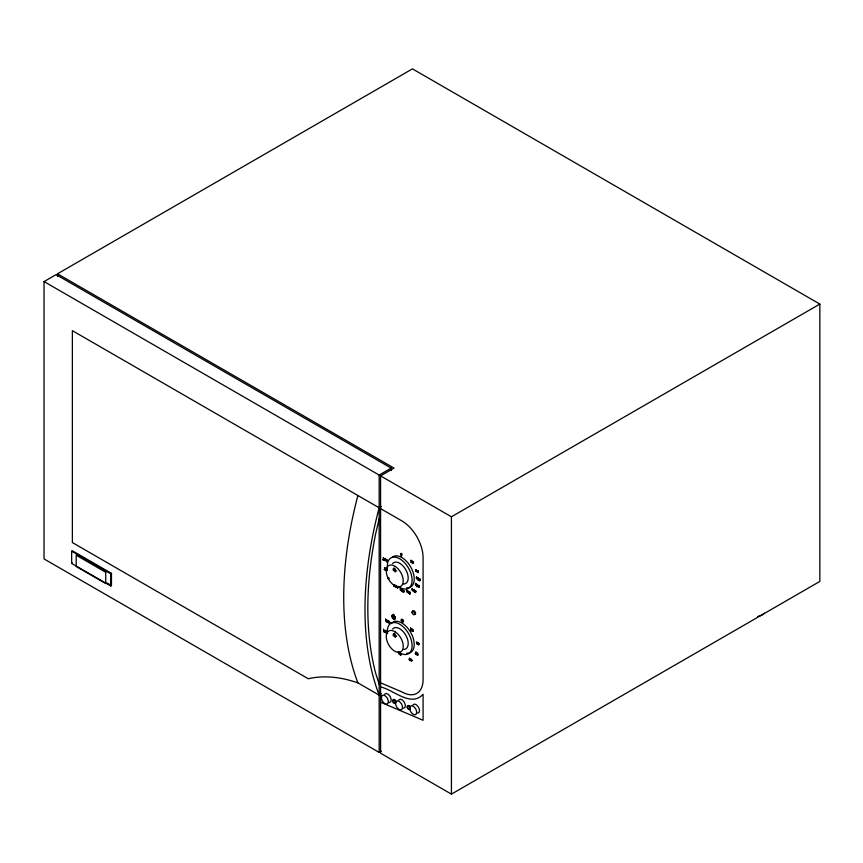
<?xml version="1.0" encoding="UTF-8"?>
<svg xmlns="http://www.w3.org/2000/svg" width="863" height="863" viewBox="0 0 863 863"><rect width="100%" height="100%" fill="white"/><g stroke="black" fill="none" stroke-linecap="round" stroke-linejoin="round"><path stroke-width="1.29" d="M395.351 585.492L395.912 586.991L396.095 585.535M396.937 586.398L397.487 587.908L397.67 586.441M394.564 584.747L393.474 585.826L394.823 586.603L393.819 585.75L394.779 584.618M379.159 518.771L375.739 533.399A334.413 193.075 -60 0 0 375.739 673.474L379.159 684.154M394.898 632.967L394.499 634.607L396.732 636.527M388.846 577.832C386.915 578.825 389.483 579.807 388.857 578.232M398.587 651.975C398.523 654.445 400.691 655.977 398.943 652.018M381.349 751.144L379.159 752.407L44.035 558.922L44.035 281.575L56.073 274.628L391.198 468.113L391.198 470.562M57.497 273.808L412.46 68.867L819.85 304.078L819.85 581.425L451.425 794.133L380.572 753.226L380.572 475.88L394.035 468.113L57.497 273.808L57.497 276.494M71.661 551.209L72.373 550.799L111.467 573.366L111.467 585.578L110.755 585.988L71.661 563.42L71.661 551.209L110.755 573.776L111.467 573.366M71.661 563.42L72.373 563.01M44.035 281.575L379.159 475.06L391.198 468.113M381.403 693.841L379.159 695.136L357.897 682.87A183.614 106.009 60 0 0 308.307 678.771L72.373 542.557L72.373 330.669L379.159 507.789L381.403 506.495M380.572 475.88L451.425 516.786L819.85 304.078M384.553 694.294L386.117 693.421L388.285 694.305L390.227 696.603L391.198 699.429L390.842 701.705L389.278 702.568M398.728 700.022L400.292 699.149L402.46 700.033L404.402 702.32L405.373 705.147L405.006 707.433L403.442 708.296M412.902 704.931L414.467 704.057L416.624 704.942L418.566 707.229L419.547 710.055L419.181 712.342L417.616 713.205M396.732 571.079L395.06 570.249L394.434 568.102M387.088 633.323L386.257 632.665L386.958 633.701M380.572 682.827L401.834 691.867A30.065 17.357 60 0 0 423.086 679.591L423.086 557.692A30.065 17.357 60 0 0 401.834 520.874L380.572 508.609M380.572 686.948C393.506 689.688 410.907 707.66 423.086 694.294L423.086 720.281L380.572 702.202M387.163 570.346C387.919 567.444 384.423 569.429 386.635 570.314L387.163 570.616M106.861 582.924L109.159 584.251M411.856 561.522L411.22 560.551L412.039 560.745L411.025 560.163C410.022 560.972 413.647 562.773 411.306 562.665C409.817 560.713 412.287 563.733 411.748 561.737M387.606 632.946C385.88 631.317 388.868 632.385 386.667 631.123L386.419 632.277L387.282 633.086M397.897 586.473L397.541 588.178L396.667 586.516M396.311 585.567L396.041 587.272L395.092 585.599M451.425 516.786L451.425 794.133M379.159 475.06L379.159 752.407M110.755 573.776L110.755 585.988M379.159 695.136A338.425 195.394 -60 0 1 379.159 507.789M357.897 682.87A338.425 195.394 -60 0 1 357.897 495.513M393.269 700.13A2.006 1.154 60 0 1 394.801 699.677A2.006 1.154 60 0 1 396.074 702.061A2.006 1.154 60 0 1 394.769 702.924M394.046 702.353A2.006 1.154 60 0 1 393.733 701.943M412.859 612.46A2.006 1.154 60 0 1 413.809 610.745A2.006 1.154 60 0 1 415.567 613.237A2.006 1.154 60 0 1 414.013 614.078M410.346 708.998A2.006 1.154 60 0 1 409.375 708.998M408.652 708.426A2.006 1.154 60 0 1 408.35 708.016M407.875 706.193A2.006 1.154 60 0 1 408.986 705.546A2.006 1.154 60 0 1 410.443 707.067M392.611 629.019A12.028 6.947 60 0 1 406.063 635.686A12.028 6.947 60 0 1 403.506 649.505M391.953 622.946A17.53 10.119 60 0 1 411.629 634.186A17.53 10.119 60 0 1 406.635 653.269M387.422 633.377A17.53 10.119 60 0 1 399.094 623.873A17.53 10.119 60 0 1 412.093 646.225A17.53 10.119 60 0 1 398.145 651.835M392.611 563.571A12.028 6.947 60 0 1 406.063 570.238A12.028 6.947 60 0 1 403.506 584.057M391.953 557.498A17.53 10.119 60 0 1 411.629 568.728A17.53 10.119 60 0 1 406.635 587.822M387.422 567.93A17.53 10.119 60 0 1 399.094 558.426A17.53 10.119 60 0 1 412.093 580.777A17.53 10.119 60 0 1 398.145 586.387M764.489 613.172A13.021 7.519 0 0 1 757.66 616.473M393.334 614.359C392.633 622.59 395.319 614.24 393.334 614.359M389.936 622.536C388.684 626.311 388.123 617.865 389.936 622.536M401.284 654.381C400.033 658.145 399.472 649.699 401.284 654.381M419.008 644.003C417.757 647.779 417.196 639.332 419.008 644.003M386.117 631.759C384.876 635.535 384.305 627.088 386.117 631.759M412.029 660.4C410.777 664.165 410.216 655.718 412.029 660.4M387.185 561.058C386.171 563.539 386.462 557.476 387.185 561.058M403.927 591.587C402.859 594.068 403.237 588.005 403.927 591.587M410.259 593.302C409.31 595.815 409.494 589.709 410.259 593.302M413.431 562.708C412.438 565.222 412.697 559.116 413.431 562.708M415.739 591.716C414.747 594.229 415.017 588.124 415.739 591.716M418.145 571.802C417.099 574.251 417.444 568.242 418.145 571.802M418.512 579.138C417.563 581.673 417.757 575.535 418.512 579.138M419.181 586.57C418.124 589.041 418.479 583 419.181 586.57M420.087 580.055C419.073 582.536 419.364 576.473 420.087 580.055M401.651 620.13C402.438 623.679 403.927 619.041 401.651 620.13M407.606 591.511C409.191 596.581 408.62 588.48 407.606 591.511M386.139 560.076C386.462 564.963 388.544 558.555 386.139 560.076M402.87 590.605C403.183 595.502 405.297 589.084 402.87 590.605M409.202 592.32C409.483 597.174 411.683 590.864 409.202 592.32M412.385 561.727C412.697 566.624 414.801 560.206 412.385 561.727M414.693 590.734C415.017 595.632 417.109 589.213 414.693 590.734M417.099 570.821C417.412 575.707 419.515 569.3 417.099 570.821M417.455 578.156C417.768 583.054 419.882 576.635 417.455 578.156M418.124 585.589C418.436 590.475 420.54 584.057 418.124 585.589M419.04 579.073C419.321 583.917 421.511 577.617 419.04 579.073M402.611 590.767C402.385 592.741 400.335 590.13 402.287 591.252A1.758 1.014 60 0 0 402.363 590.799C399.893 590.238 402.6 587.768 402.611 590.767M417.422 643.733C416.106 645.923 416.398 638.242 417.422 643.733M382.935 559.655C383.517 562.029 385.211 558.145 383.096 557.768C383.15 557.951 384.866 558.814 382.956 559.569M384.229 569.386C384.822 571.608 386.462 568.124 384.466 567.444C384.337 567.746 386.16 568.48 384.229 569.386M416.495 586.074C417.088 588.447 418.782 584.564 416.667 584.186C416.721 584.38 418.436 585.243 416.527 585.999M408.684 592.805L407.951 592.072L408.684 592.805M385.75 631.738C384.974 633.992 385.081 628.696 385.75 631.738M389.569 622.514C388.803 624.747 388.9 619.483 389.569 622.514M400.583 553.755C401.122 560.119 403.409 551.381 400.583 553.755M401.543 589.688L402.223 590.572L401.543 589.688M400.907 654.359C400.152 656.581 400.238 651.328 400.907 654.359M418.641 643.981C417.865 646.236 417.972 640.939 418.641 643.981M416.581 571.382L415.815 570.67L416.581 571.382M416.829 571.533C414.078 571.91 416.775 567.228 416.829 571.533M384.866 560.562C386.451 560.713 385.211 555.761 384.866 560.562M387.94 621.08C386.052 623.366 389.084 622.967 387.994 620.497C386.538 619.925 387.314 620.551 387.94 621.08M409.483 659.515L409.914 660.119L409.483 659.515M381.726 695.923L381.36 698.21L382.331 701.036L384.272 703.323L386.441 704.208L388.005 703.345L388.372 701.058L387.39 698.232L385.459 695.945L383.291 695.06L381.726 695.923M395.89 701.651L395.534 703.938L396.505 706.765L398.447 709.052L400.605 709.936L402.169 709.073L402.536 706.786L401.565 703.96L399.623 701.673L397.455 700.788L395.89 701.651M410.065 706.56L409.698 708.847L410.669 711.673L412.611 713.96L414.779 714.844L416.344 713.981L416.71 711.695L415.739 708.868L413.798 706.581L411.629 705.697L410.065 706.56M412.827 630.918L411.899 630.81L413.15 631.403L412.428 629.914L413.194 629.515L412.223 628.954L411.964 630.119L412.827 630.918M417.703 654.704L416.775 654.596L418.026 655.19L417.304 653.701L418.07 653.302L417.099 652.741L416.851 653.906L417.703 654.704M416.495 570.26L415.847 569.742L416.495 570.26M409.148 659.149L410.238 660.519L409.774 658.081L409.148 659.149M394.93 616.786L394.413 619.051L392.978 618.221L391.694 615.362L392.492 618.437L394.833 619.785L395.459 617.142L394.93 616.786M393.204 614.834L393.204 616.926L393.204 614.834M385.75 619.17L386.333 621.845L385.75 619.17M383.517 629.3L384.089 631.986L383.517 629.3M410.648 628.048L411.22 630.724L410.648 628.048M393.485 568.339L393.086 569.968L395.308 571.889L395.146 569.159L393.485 568.339M393.485 633.787L393.086 635.416L395.308 637.347L395.707 635.707L393.485 633.787M400.475 588.393C399.191 588.782 401.64 593.064 400.475 588.393M416.635 576.862C415.362 577.25 417.8 581.522 416.635 576.862M406.807 590.109C405.524 590.497 407.972 594.78 406.807 590.109M415.729 583.377C414.445 583.766 416.894 588.037 415.729 583.377M412.298 588.523C411.015 588.911 413.463 593.194 412.298 588.523M415.988 652.04L415.114 653.464L416.365 654.672L415.988 652.04M415.998 652.773L415.998 653.561L415.998 652.773M386.635 568.987L385.998 569.677L386.635 570.044L386.635 568.987M413.895 589.925L413.258 590.616L413.895 590.982L413.895 589.925M413.938 589.483L413.01 590.734L414.143 591.953L413.938 589.483M394.553 617.153L394.067 617.433L394.067 615.341L394.553 617.153M395.254 566.441L393.043 565.341A12.028 6.947 60 0 0 387.919 577.843A12.028 6.947 60 0 0 402.223 584.931A12.028 6.947 60 0 0 395.254 566.441M395.254 631.889L393.043 630.788A12.028 6.947 60 0 0 387.919 643.291A12.028 6.947 60 0 0 402.223 650.389A12.028 6.947 60 0 0 395.254 631.889M105.718 572.266L76.203 555.222L76.203 566.495L105.718 583.539L105.718 572.266M392.536 700.95A2.006 1.154 60 0 0 394.747 703.453A2.006 1.154 60 0 0 394.564 700.519A2.006 1.154 60 0 0 392.536 700.95M407.153 707.024A2.006 1.154 60 0 0 409.353 709.537A2.006 1.154 60 0 0 409.181 706.603A2.006 1.154 60 0 0 407.153 707.024M412.05 612.396A2.006 1.154 60 0 0 414.337 614.726A2.006 1.154 60 0 0 413.949 611.705A2.006 1.154 60 0 0 412.05 612.396M401.209 620.13A1.64 0.949 60 0 0 403.021 622.147A1.64 0.949 60 0 0 402.838 619.742A1.64 0.949 60 0 0 401.209 620.13"/></g></svg>
